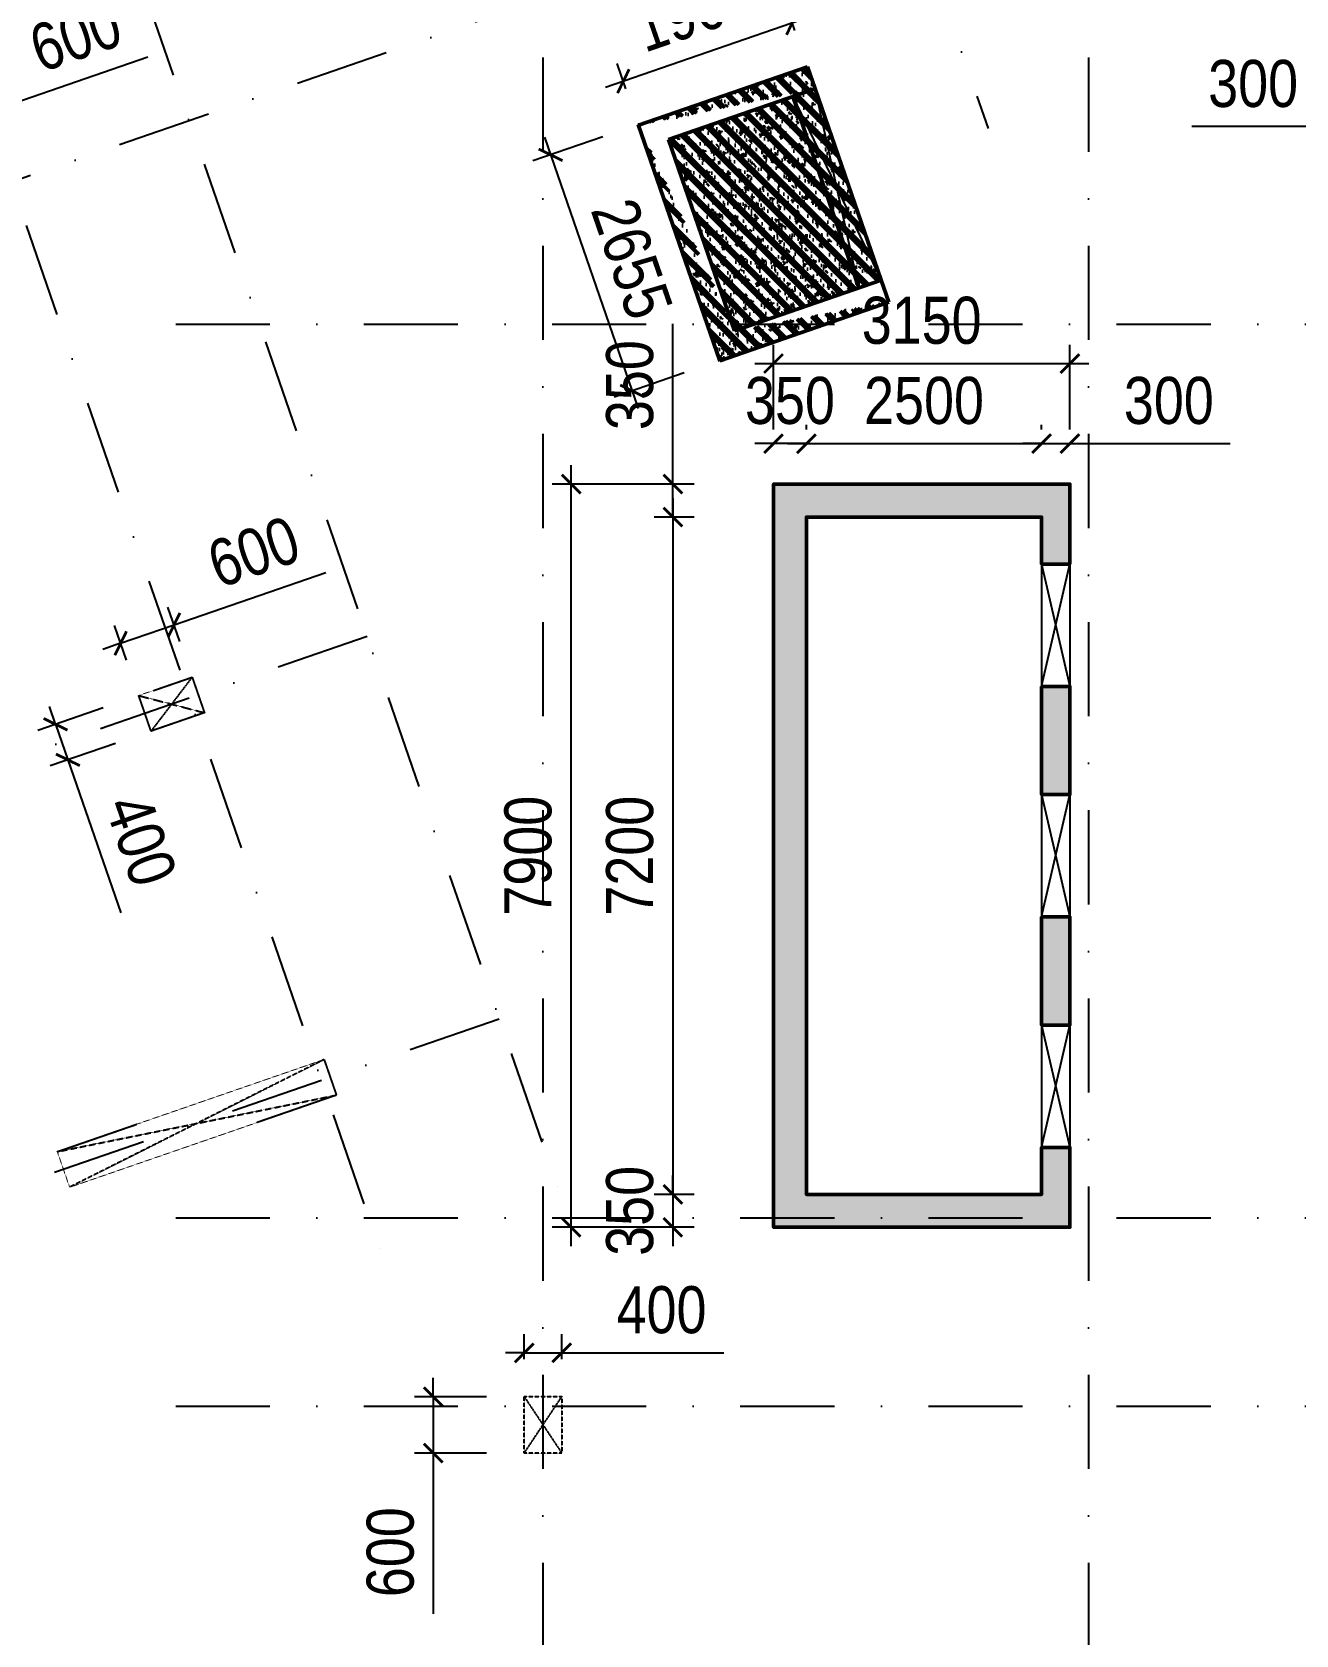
# Model space of a CAD drawing. Header units: millimetres. Extents: x 13965 to 1327256, y -72704 to 46237.
# Drawn here: x 1053904 to 1067338, y -26497 to -9459 of the extents above; entities that cross this region are included whole.
import ezdxf

# ---------------------------------------------------------------- set-up
doc = ezdxf.new("R2010")
doc.units = ezdxf.units.MM
doc.header["$MEASUREMENT"] = 0
for name, pattern in [('DASHDOT', [1, 0.5, -0.25, 0, -0.25]), ('DASHED', [4.5, 3, -1.5]), ('ST_MBDV Cot vach 220805$0$HIDDEN', [0.375, 0.25, -0.125])]:
    doc.linetypes.add(name, pattern=pattern)
for name, color, linetype in [('ccu11-Khuat', 9, 'DASHED'), ('ccu11-Manh', 8, 'Continuous'), ('ccu11-Thay', 7, 'Continuous'), ('KC2-DIM', 251, 'Continuous'), ('KT-Hatch', 251, 'Continuous'), ('KT-Luoi truc South Tower', 8, 'DASHDOT'), ('ST_MBDV Cot vach 220805$0$AUDIT_I_220805193045-5', 6, 'Continuous'), ('xref.asix of  podium$0$xref.asix of  podium$0$Xref_ST_MBDV Cot vach 30.7.2022$0$KT-Net cot vach', 6, 'Continuous')]:
    doc.layers.add(name, color=color, linetype=linetype)
for name, color, linetype, lineweight in [('KT-Kich thuoc', 159, 'Continuous', 18), ('ST_MBDV Cot vach 220805$0$Xref_ST_MBDV Cot vach 30.7.2022$0$KT-Net cot vach', 6, 'Continuous', 50), ('Xref_ST_MBDV Cot vach 30.7.2022$0$KT-Net cot vach', 6, 'Continuous', 50)]:
    doc.layers.add(name, color=color, linetype=linetype, lineweight=lineweight)
doc.styles.add('Arial Narrow', font='ARIALN.TTF')
doc.dimstyles.new('ccu12-200', dxfattribs={"dimscale": 200, "dimtxt": 2.5, "dimasz": 1, "dimexe": 1, "dimexo": 2, "dimgap": 1, "dimtad": 1, "dimdec": 0, "dimdsep": 46, "dimtxsty": 'Arial Narrow', "dimblk": 'ARCHTICK', "dimcen": -1, "dimdle": 1, "dimclrd": 256, "dimclre": 256, "dimclrt": 3, "dimadec": 0, "dimazin": 2, "dimtfac": 0.1, "dimtdec": 0, "dimtmove": 0, "dimatfit": 1, "dimldrblk": 'ARCHTICK', "dimfxl": 1, "dimtvp": 0.833333, "dimtolj": 1, "dimtzin": 12, "dimarcsym": 0})

# ---------------------------------------------------------------- blocks, each defined once
blk = doc.blocks.new('Asix South Tower')
at = {"layer": 'KT-Luoi truc South Tower', "ltscale": 2000}
for p, q in [((-53965.4, 67304.5), (-40792.5, 29149.9)), ((-61527.4, 64693.7), (-45306.5, 17710.6)), ((-63417.9, 64041.1), (-47197, 17057.9)), ((-37735.1, 33218.9), (-103274.2, 10591.7)), ((-45523, 29903.8), (-45523, -4459.1)), ((-39723, 29903.8), (-39723, -4459.1)), ((-49426.2, 27070.4), (10118.8, 27070.4)), ((-47391.3, 23749.2), (-101381.4, 5109.2)), ((-45988, 19684.6), (-99978.1, 1044.6)), ((-49426.2, 17570.4), (10118.8, 17570.4)), ((-49426.2, 15570.4), (10118.8, 15570.4))]:
    blk.add_line(p, q, dxfattribs=at)
blk = doc.blocks.new('_ArchTick')
at = {"color": 0, "const_width": 0.15}
blk.add_lwpolyline([(-0.5, -0.5), (0.5, 0.5)], dxfattribs=at)
blk = doc.blocks.new('*D938')
at = {"layer": 'Defpoints', "color": 0, "transparency": 16777216}
for p in [(1061985, -9361), (1062144, -9822), (1060348, -10442)]:
    blk.add_point(p, dxfattribs=at)
at = {"layer": 'KC2-DIM', "lineweight": -2, "transparency": 16777216}
for p, q in [((1062013, -9444), (1061920, -9172)), ((1060000, -10046), (1062174, -9295)), ((1060217, -10064), (1060124, -9792))]:
    blk.add_line(p, q, dxfattribs=at)
at = {"layer": 'KC2-DIM', "lineweight": -2, "transparency": 16777216, "xscale": 200, "yscale": 200, "zscale": 200}
for p, rotation in [((1061985, -9361), 19.0471379540408), ((1060189, -9981), 199.0471379540408)]:
    blk.add_blockref('_ArchTick', p, dxfattribs=dict(at, rotation=rotation))
at = {"layer": 'KC2-DIM', "color": 3, "transparency": 16777216, "insert": (1060938, -9240), "char_height": 500, "attachment_point": 5, "rotation": 19.0471, "style": 'Arial Narrow'}
blk.add_mtext('\\A1;1900', dxfattribs=at)
blk = doc.blocks.new('*D939')
at = {"layer": 'Defpoints', "color": 0, "transparency": 16777216}
for p in [(1060348, -10442), (1061215, -12951), (1060282, -13273)]:
    blk.add_point(p, dxfattribs=at)
at = {"layer": 'KC2-DIM', "lineweight": -2, "transparency": 16777216}
for p, q in [((1059970, -10572), (1059226, -10829)), ((1059350, -10575), (1060347, -13462)), ((1060836, -13082), (1060093, -13339))]:
    blk.add_line(p, q, dxfattribs=at)
at = {"layer": 'KC2-DIM', "lineweight": -2, "transparency": 16777216, "xscale": 200, "yscale": 200, "zscale": 200}
for p, rotation in [((1059416, -10764), 109.0471379532321), ((1060282, -13273), 289.0471379532321)]:
    blk.add_blockref('_ArchTick', p, dxfattribs=dict(at, rotation=rotation))
at = {"layer": 'KC2-DIM', "color": 3, "transparency": 16777216, "insert": (1060279, -11870), "char_height": 500, "attachment_point": 5, "rotation": 289.0471, "style": 'Arial Narrow'}
blk.add_mtext('\\A1;2655', dxfattribs=at)
blk = doc.blocks.new('*D835')
at = {"layer": 'Defpoints', "color": 0, "transparency": 16777216}
for p in [(1060715, -14264), (1061340, -14264), (1061340, -14614)]:
    blk.add_point(p, dxfattribs=at)
at = {"layer": 'KC2-DIM', "lineweight": -2, "transparency": 16777216}
for p, q in [((1060715, -14264), (1060715, -12559)), ((1060940, -14264), (1060515, -14264)), ((1060715, -14614), (1060715, -14264)), ((1060940, -14614), (1060515, -14614)), ((1060715, -14614), (1060715, -14814))]:
    blk.add_line(p, q, dxfattribs=at)
at = {"layer": 'KC2-DIM', "lineweight": -2, "transparency": 16777216, "xscale": 200, "yscale": 200, "zscale": 200}
for p, rotation in [((1060715, -14264), 270), ((1060715, -14614), 90)]:
    blk.add_blockref('_ArchTick', p, dxfattribs=dict(at, rotation=rotation))
at = {"layer": 'KC2-DIM', "color": 3, "transparency": 16777216, "insert": (1060259, -13212), "char_height": 500, "attachment_point": 5, "rotation": 90, "style": 'Arial Narrow'}
blk.add_mtext('\\A1;350', dxfattribs=at)
blk = doc.blocks.new('*D836')
at = {"layer": 'Defpoints', "color": 0, "transparency": 16777216}
for p in [(1061340, -14614), (1060715, -21814), (1061340, -21814)]:
    blk.add_point(p, dxfattribs=at)
at = {"layer": 'KC2-DIM', "lineweight": -2, "transparency": 16777216}
for p, q in [((1060715, -14414), (1060715, -22014)), ((1060940, -14614), (1060515, -14614)), ((1060940, -21814), (1060515, -21814))]:
    blk.add_line(p, q, dxfattribs=at)
at = {"layer": 'KC2-DIM', "lineweight": -2, "transparency": 16777216, "xscale": 200, "yscale": 200, "zscale": 200}
for p, rotation in [((1060715, -14614), 90), ((1060715, -21814), 270)]:
    blk.add_blockref('_ArchTick', p, dxfattribs=dict(at, rotation=rotation))
at = {"layer": 'KC2-DIM', "color": 3, "transparency": 16777216, "insert": (1060259, -18214), "char_height": 500, "attachment_point": 5, "rotation": 90, "style": 'Arial Narrow'}
blk.add_mtext('\\A1;7200', dxfattribs=at)
blk = doc.blocks.new('*D837')
at = {"layer": 'Defpoints', "color": 0, "transparency": 16777216}
for p in [(1061340, -21814), (1060715, -22164), (1061340, -22164)]:
    blk.add_point(p, dxfattribs=at)
at = {"layer": 'KC2-DIM', "lineweight": -2, "transparency": 16777216}
for p, q in [((1060715, -21814), (1060715, -21614)), ((1060940, -21814), (1060515, -21814)), ((1060715, -21814), (1060715, -22164)), ((1060940, -22164), (1060515, -22164)), ((1060715, -22164), (1060715, -22364))]:
    blk.add_line(p, q, dxfattribs=at)
at = {"layer": 'KC2-DIM', "lineweight": -2, "transparency": 16777216, "xscale": 200, "yscale": 200, "zscale": 200}
for p, rotation in [((1060715, -21814), 270), ((1060715, -22164), 90)]:
    blk.add_blockref('_ArchTick', p, dxfattribs=dict(at, rotation=rotation))
at = {"layer": 'KC2-DIM', "color": 3, "transparency": 16777216, "insert": (1060259, -21989), "char_height": 500, "attachment_point": 5, "rotation": 90, "style": 'Arial Narrow'}
blk.add_mtext('\\A1;350', dxfattribs=at)
blk = doc.blocks.new('*D838')
at = {"layer": 'Defpoints', "color": 0, "transparency": 16777216}
for p in [(1059634, -14264), (1061340, -14264), (1061340, -22164)]:
    blk.add_point(p, dxfattribs=at)
at = {"layer": 'KC2-DIM', "lineweight": -2, "transparency": 16777216}
for p, q in [((1059634, -22364), (1059634, -14064)), ((1060940, -14264), (1059434, -14264)), ((1060940, -22164), (1059434, -22164))]:
    blk.add_line(p, q, dxfattribs=at)
at = {"layer": 'KC2-DIM', "lineweight": -2, "transparency": 16777216, "xscale": 200, "yscale": 200, "zscale": 200}
for p, rotation in [((1059634, -14264), 90), ((1059634, -22164), 270)]:
    blk.add_blockref('_ArchTick', p, dxfattribs=dict(at, rotation=rotation))
at = {"layer": 'KC2-DIM', "color": 3, "transparency": 16777216, "insert": (1059178, -18214), "char_height": 500, "attachment_point": 5, "rotation": 90, "style": 'Arial Narrow'}
blk.add_mtext('\\A1;7900', dxfattribs=at)
blk = doc.blocks.new('*D839')
at = {"layer": 'Defpoints', "color": 0, "transparency": 16777216}
for p in [(1061785, -13834), (1061785, -14084), (1062135, -14084)]:
    blk.add_point(p, dxfattribs=at)
at = {"layer": 'KC2-DIM', "lineweight": -2, "transparency": 16777216}
for p, q in [((1061785, -13684), (1061785, -13634)), ((1062135, -13684), (1062135, -13634)), ((1061785, -13834), (1061585, -13834)), ((1062135, -13834), (1061785, -13834)), ((1062135, -13834), (1062335, -13834))]:
    blk.add_line(p, q, dxfattribs=at)
at = {"layer": 'KC2-DIM', "lineweight": -2, "transparency": 16777216, "xscale": 200, "yscale": 200, "zscale": 200}
blk.add_blockref('_ArchTick', (1061785, -13834), dxfattribs=at)
at = {"layer": 'KC2-DIM', "lineweight": -2, "transparency": 16777216, "xscale": 200, "yscale": 200, "zscale": 200, "rotation": 180}
blk.add_blockref('_ArchTick', (1062135, -13834), dxfattribs=at)
at = {"layer": 'KC2-DIM', "color": 3, "transparency": 16777216, "insert": (1061960, -13378), "char_height": 500, "attachment_point": 5, "style": 'Arial Narrow'}
blk.add_mtext('\\A1;350', dxfattribs=at)
blk = doc.blocks.new('*D840')
at = {"layer": 'Defpoints', "color": 0, "transparency": 16777216}
for p in [(1064635, -13834), (1062135, -14084), (1064635, -14084)]:
    blk.add_point(p, dxfattribs=at)
at = {"layer": 'KC2-DIM', "lineweight": -2, "transparency": 16777216}
for p, q in [((1062135, -13684), (1062135, -13634)), ((1064635, -13684), (1064635, -13634)), ((1061935, -13834), (1064835, -13834))]:
    blk.add_line(p, q, dxfattribs=at)
at = {"layer": 'KC2-DIM', "lineweight": -2, "transparency": 16777216, "xscale": 200, "yscale": 200, "zscale": 200, "rotation": 180}
blk.add_blockref('_ArchTick', (1062135, -13834), dxfattribs=at)
at = {"layer": 'KC2-DIM', "lineweight": -2, "transparency": 16777216, "xscale": 200, "yscale": 200, "zscale": 200}
blk.add_blockref('_ArchTick', (1064635, -13834), dxfattribs=at)
at = {"layer": 'KC2-DIM', "color": 3, "transparency": 16777216, "insert": (1063385, -13378), "char_height": 500, "attachment_point": 5, "style": 'Arial Narrow'}
blk.add_mtext('\\A1;2500', dxfattribs=at)
blk = doc.blocks.new('*D841')
at = {"layer": 'Defpoints', "color": 0, "transparency": 16777216}
for p in [(1064935, -13834), (1064635, -14084), (1064935, -14084)]:
    blk.add_point(p, dxfattribs=at)
at = {"layer": 'KC2-DIM', "lineweight": -2, "transparency": 16777216}
for p, q in [((1064635, -13684), (1064635, -13634)), ((1064935, -13684), (1064935, -13634)), ((1064635, -13834), (1064435, -13834)), ((1064635, -13834), (1064935, -13834)), ((1064935, -13834), (1066640, -13834))]:
    blk.add_line(p, q, dxfattribs=at)
at = {"layer": 'KC2-DIM', "lineweight": -2, "transparency": 16777216, "xscale": 200, "yscale": 200, "zscale": 200}
blk.add_blockref('_ArchTick', (1064635, -13834), dxfattribs=at)
at = {"layer": 'KC2-DIM', "lineweight": -2, "transparency": 16777216, "xscale": 200, "yscale": 200, "zscale": 200, "rotation": 180}
blk.add_blockref('_ArchTick', (1064935, -13834), dxfattribs=at)
at = {"layer": 'KC2-DIM', "color": 3, "transparency": 16777216, "insert": (1065987, -13378), "char_height": 500, "attachment_point": 5, "style": 'Arial Narrow'}
blk.add_mtext('\\A1;300', dxfattribs=at)
blk = doc.blocks.new('*D842')
at = {"layer": 'Defpoints', "color": 0, "transparency": 16777216}
for p in [(1064935, -12982), (1061785, -14084), (1064935, -14084)]:
    blk.add_point(p, dxfattribs=at)
at = {"layer": 'KC2-DIM', "lineweight": -2, "transparency": 16777216}
for p, q in [((1061785, -13684), (1061785, -12782)), ((1064935, -13684), (1064935, -12782)), ((1061585, -12982), (1065135, -12982))]:
    blk.add_line(p, q, dxfattribs=at)
at = {"layer": 'KC2-DIM', "lineweight": -2, "transparency": 16777216, "xscale": 200, "yscale": 200, "zscale": 200, "rotation": 180}
blk.add_blockref('_ArchTick', (1061785, -12982), dxfattribs=at)
at = {"layer": 'KC2-DIM', "lineweight": -2, "transparency": 16777216, "xscale": 200, "yscale": 200, "zscale": 200}
blk.add_blockref('_ArchTick', (1064935, -12982), dxfattribs=at)
at = {"layer": 'KC2-DIM', "color": 3, "transparency": 16777216, "insert": (1063360, -12526), "char_height": 500, "attachment_point": 5, "style": 'Arial Narrow'}
blk.add_mtext('\\A1;3150', dxfattribs=at)
blk = doc.blocks.new('*D849')
at = {"layer": 'Defpoints', "color": 0, "transparency": 16777216}
for p in [(1067935, -10464), (1067935, -10983), (1068235, -10983)]:
    blk.add_point(p, dxfattribs=at)
at = {"layer": 'KC2-DIM', "lineweight": -2, "transparency": 16777216}
for p, q in [((1067935, -10583), (1067935, -10264)), ((1068235, -10583), (1068235, -10264)), ((1067935, -10464), (1066231, -10464)), ((1068235, -10464), (1067935, -10464)), ((1068235, -10464), (1068435, -10464))]:
    blk.add_line(p, q, dxfattribs=at)
at = {"layer": 'KC2-DIM', "lineweight": -2, "transparency": 16777216, "xscale": 200, "yscale": 200, "zscale": 200}
blk.add_blockref('_ArchTick', (1067935, -10464), dxfattribs=at)
at = {"layer": 'KC2-DIM', "lineweight": -2, "transparency": 16777216, "xscale": 200, "yscale": 200, "zscale": 200, "rotation": 180}
blk.add_blockref('_ArchTick', (1068235, -10464), dxfattribs=at)
at = {"layer": 'KC2-DIM', "color": 3, "transparency": 16777216, "insert": (1066883, -10009), "char_height": 500, "attachment_point": 5, "style": 'Arial Narrow'}
blk.add_mtext('\\A1;300', dxfattribs=at)
blk = doc.blocks.new('*D915')
at = {"layer": 'Defpoints', "color": 0, "transparency": 16777216}
for p in [(1053521, -10278), (1053713, -10834, 0), (1053145, -11029, 0)]:
    blk.add_point(p, dxfattribs=at)
at = {"layer": 'KC2-DIM', "lineweight": -2, "transparency": 16777216}
for p, q in [((1053521, -10278), (1055134, -9721)), ((1053582, -10455), (1053455, -10089)), ((1053015, -10651), (1052888, -10285)), ((1052954, -10474), (1053521, -10278)), ((1052954, -10474), (1052765, -10539))]:
    blk.add_line(p, q, dxfattribs=at)
at = {"layer": 'KC2-DIM', "lineweight": -2, "transparency": 16777216, "xscale": 200, "yscale": 200, "zscale": 200}
for p, rotation in [((1053521, -10278), 199.0471379532074), ((1052954, -10474), 19.04713795320742)]:
    blk.add_blockref('_ArchTick', p, dxfattribs=dict(at, rotation=rotation))
at = {"layer": 'KC2-DIM', "color": 3, "transparency": 16777216, "insert": (1054368, -9504), "char_height": 500, "attachment_point": 5, "rotation": 19.0471, "style": 'Arial Narrow'}
blk.add_mtext('\\A1;600', dxfattribs=at)
blk = doc.blocks.new('*D916')
at = {"layer": 'Defpoints', "color": 0, "transparency": 16777216}
for p in [(1055038, -16512, 0), (1055169, -16890, 0), (1054285, -17195)]:
    blk.add_point(p, dxfattribs=at)
at = {"layer": 'KC2-DIM', "lineweight": -2, "transparency": 16777216}
for p, q in [((1054660, -16642), (1053965, -16882)), ((1054154, -16817), (1054089, -16628)), ((1054154, -16817), (1054285, -17195)), ((1054791, -17020), (1054096, -17260)), ((1054285, -17195), (1054847, -18822))]:
    blk.add_line(p, q, dxfattribs=at)
at = {"layer": 'KC2-DIM', "lineweight": -2, "transparency": 16777216, "xscale": 200, "yscale": 200, "zscale": 200}
for p, rotation in [((1054154, -16817), 289.047137953221), ((1054285, -17195), 109.047137953221)]:
    blk.add_blockref('_ArchTick', p, dxfattribs=dict(at, rotation=rotation))
at = {"layer": 'KC2-DIM', "color": 3, "transparency": 16777216, "insert": (1055061, -18049), "char_height": 500, "attachment_point": 5, "rotation": 289.0471, "style": 'Arial Narrow'}
blk.add_mtext('\\A1;400', dxfattribs=at)
blk = doc.blocks.new('*D917')
at = {"layer": 'Defpoints', "color": 0, "transparency": 16777216}
for p in [(1055414, -15760), (1055605, -16316, 0), (1055038, -16512, 0)]:
    blk.add_point(p, dxfattribs=at)
at = {"layer": 'KC2-DIM', "lineweight": -2, "transparency": 16777216}
for p, q in [((1055414, -15760), (1057027, -15203)), ((1055475, -15938), (1055348, -15571)), ((1054908, -16134), (1054781, -15767)), ((1054846, -15956), (1055414, -15760)), ((1054846, -15956), (1054657, -16021))]:
    blk.add_line(p, q, dxfattribs=at)
at = {"layer": 'KC2-DIM', "lineweight": -2, "transparency": 16777216, "xscale": 200, "yscale": 200, "zscale": 200}
for p, rotation in [((1055414, -15760), 199.0471379532074), ((1054846, -15956), 19.04713795320742)]:
    blk.add_blockref('_ArchTick', p, dxfattribs=dict(at, rotation=rotation))
at = {"layer": 'KC2-DIM', "color": 3, "transparency": 16777216, "insert": (1056261, -14986), "char_height": 500, "attachment_point": 5, "rotation": 19.0471, "style": 'Arial Narrow'}
blk.add_mtext('\\A1;600', dxfattribs=at)
blk = doc.blocks.new('*D926')
at = {"layer": 'Defpoints', "color": 0, "transparency": 16777216}
for p in [(1059135, -23964, 0), (1058169, -24564), (1059135, -24564, 0)]:
    blk.add_point(p, dxfattribs=at)
at = {"layer": 'KC2-DIM', "lineweight": -2, "transparency": 16777216}
for p, q in [((1058169, -23964), (1058169, -23764)), ((1058735, -23964), (1057969, -23964)), ((1058169, -23964), (1058169, -24564)), ((1058735, -24564), (1057969, -24564)), ((1058169, -24564), (1058169, -26271))]:
    blk.add_line(p, q, dxfattribs=at)
at = {"layer": 'KC2-DIM', "lineweight": -2, "transparency": 16777216, "xscale": 200, "yscale": 200, "zscale": 200}
for p, rotation in [((1058169, -23964), 270), ((1058169, -24564), 90)]:
    blk.add_blockref('_ArchTick', p, dxfattribs=dict(at, rotation=rotation))
at = {"layer": 'KC2-DIM', "color": 3, "transparency": 16777216, "insert": (1057714, -25617), "char_height": 500, "attachment_point": 5, "rotation": 90, "style": 'Arial Narrow'}
blk.add_mtext('\\A1;600', dxfattribs=at)
blk = doc.blocks.new('*D927')
at = {"layer": 'Defpoints', "color": 0, "transparency": 16777216}
for p in [(1059535, -23498), (1059135, -23964, 0), (1059535, -23964, 0)]:
    blk.add_point(p, dxfattribs=at)
at = {"layer": 'KC2-DIM', "lineweight": -2, "transparency": 16777216}
for p, q in [((1059135, -23564), (1059135, -23298)), ((1059535, -23564), (1059535, -23298)), ((1059135, -23498), (1058935, -23498)), ((1059135, -23498), (1059535, -23498)), ((1059535, -23498), (1061256, -23498))]:
    blk.add_line(p, q, dxfattribs=at)
at = {"layer": 'KC2-DIM', "lineweight": -2, "transparency": 16777216, "xscale": 200, "yscale": 200, "zscale": 200}
blk.add_blockref('_ArchTick', (1059135, -23498), dxfattribs=at)
at = {"layer": 'KC2-DIM', "lineweight": -2, "transparency": 16777216, "xscale": 200, "yscale": 200, "zscale": 200, "rotation": 180}
blk.add_blockref('_ArchTick', (1059535, -23498), dxfattribs=at)
at = {"layer": 'KC2-DIM', "color": 3, "transparency": 16777216, "insert": (1060595, -23043), "char_height": 500, "attachment_point": 5, "style": 'Arial Narrow'}
blk.add_mtext('\\A1;400', dxfattribs=at)
blk = doc.blocks.new('*U1016')
at = {"color": 6, "linetype": 'ST_MBDV Cot vach 220805$0$HIDDEN', "ltscale": 10}
for p, q in [((-75, 125), (-475, -475)), ((-75, -475), (-475, 125))]:
    blk.add_line(p, q, dxfattribs=at)
blk.add_lwpolyline([(-475, -475), (-75, -475), (-75, 125), (-475, 125)], close=True, dxfattribs=at)
blk = doc.blocks.new('*U1017')
at = {"color": 6, "linetype": 'ST_MBDV Cot vach 220805$0$HIDDEN', "ltscale": 10}
for p, q in [((-75, 2525), (-475, -475)), ((-75, -475), (-475, 2525))]:
    blk.add_line(p, q, dxfattribs=at)
blk.add_lwpolyline([(-475, -475), (-75, -475), (-75, 2525), (-475, 2525)], close=True, dxfattribs=at)
blk = doc.blocks.new('*U1012')
at = {"color": 6, "linetype": 'ST_MBDV Cot vach 220805$0$HIDDEN', "ltscale": 10}
for p, q in [((-75, 125), (-475, -475)), ((-75, -475), (-475, 125))]:
    blk.add_line(p, q, dxfattribs=at)
blk.add_lwpolyline([(-475, -475), (-75, -475), (-75, 125), (-475, 125)], close=True, dxfattribs=at)
blk = doc.blocks.new('MBCV-T39')
at = {"layer": 'KT-Hatch'}
h = blk.add_hatch(dxfattribs=at)
h.set_pattern_fill('BTCT', color=256, scale=30)
h.set_pattern_definition([(50, (13273.05, -27070.41), (215.17805, -18.82564), [22.5, -247.5]), (355, (13273.05, -27070.41), (-41.6254, 225.6576), [18, -198]), (100.4514, (13290.98, -27071.98), (173.5528, 206.8319), [19.1221, -210.3426]), (46.1842, (13273.05, -27010.41), (320.1723, -49.6557), [33.75, -371.25]), (96.6356, (13299.73, -27014.55), (280.3988, 292.2354), [28.683, -315.514]), (351.1842, (13273.05, -27010.4), (280.3986, 292.2356), [27, -297]), (21, (13303.05, -27025.41), (179.0721, -120.78567), [22.5, -247.5]), (326, (13303.05, -27025.41), (72.9946, 217.545), [18, -198]), (71.4514, (13317.97, -27035.48), (252.0668, 96.75915), [19.1221, -210.3426]), (37.5, (13273.05, -27070.415), (3.64796, 99.86816), [0, -195.6, 0, -201, 0, -198.75]), (7.5, (13273.05, -27070.41), (78.92086, 118.32351), [0, -114.6, 0, -191.1, 0, -75.75]), (327.5, (13206.15, -27070.415), (160.14673, -6.76646), [0, -75, 0, -234, 0, -310.5]), (317.5, (13176.15, -27070.41), (174.95585, 30.0315), [0, -97.5, 0, -155.4, 0, -220.5]), (45, (13273.05, -27070.41), (-79.54951, 79.54951), []), (45, (13326.08, -27070.41), (-79.54951, 79.54951), [])])
h.paths.add_polyline_path([(-23650, -7450), (-23350, -7450), (-23350, -6300), (-23650, -6300)], flags=17)
h.paths.add_polyline_path([(-23350, -3850), (-23650, -3850), (-23650, -5000), (-23350, -5000)], flags=17)
h.paths.add_polyline_path([(-23650, -2550), (-23350, -2550), (-23350, -2050), (-20850, -2050), (-20850, -9250), (-23350, -9250), (-23350, -8750), (-23650, -8750), (-23650, -9600), (-20500, -9600), (-20500, 1100), (-23650, 1100), (-23650, 175), (-23350, 175), (-23350, 750), (-20850, 750), (-20850, -1700), (-23350, -1700), (-23350, -1125), (-23650, -1125)])
h.paths.add_polyline_path([(-26950, -9250), (-29450, -9250), (-29450, -2050), (-26950, -2050), (-26950, -2550), (-26650, -2550), (-26650, -1700), (-29800, -1700), (-29800, -9600), (-26650, -9600), (-26650, -8750), (-26950, -8750)])
h.paths.add_polyline_path([(-26950, -7450), (-26650, -7450), (-26650, -6300), (-26950, -6300)], flags=17)
h.paths.add_polyline_path([(-26950, -5000), (-26650, -5000), (-26650, -3850), (-26950, -3850)], flags=17)
at = {"layer": 'xref.asix of  podium$0$xref.asix of  podium$0$Xref_ST_MBDV Cot vach 30.7.2022$0$KT-Net cot vach'}
h = blk.add_hatch(dxfattribs=at)
h.set_pattern_fill('1BETONG2-BOP', color=250, scale=30, style=0, pattern_type=2)
h.set_pattern_definition([(50, (86662.5, -204115.6), (215.17805, -18.82564), [22.5, -247.5]), (355, (86662.5, -204115.6), (-41.6254, 225.65764), [18, -198]), (100.4514, (86680.44, -204117.17), (173.55281, 206.83186), [19.12206, -210.34263]), (46.1842, (86662.5, -204055.6), (320.1723, -49.6557), [33.75, -371.25]), (96.6356, (86689.2, -204059.74), (280.3988, 292.23536), [28.6831, -315.5139]), (351.1842, (86662.5, -204055.6), (280.3986, 292.2356), [27, -297]), (21, (86692.5, -204070.6), (179.07212, -120.78567), [22.5, -247.5]), (226, (86692.5, -204070.6), (201.56464, -109.66194), [18, -198]), (71.4514, (86707.43, -204080.66), (252.06679, 96.75915), [19.12206, -210.34263]), (67.5, (86662.505, -204115.6), (-46.774855, 88.312339), [0, -195.6, 0, -201, 0, -198.75]), (4.5, (86662.5, -204115.6), (85.005277, 114.030957), [0, -114.6, 0, -191.1, 0, -75.75]), (327.5, (86595.605, -204115.6), (160.14673, -6.766462), [0, -75, 0, -234, 0, -310.5]), (317.5, (86565.6, -204115.6), (174.95585, 30.031495), [0, -97.5, 0, -155.4, 0, -220.5]), (315, (86662.5, -204115.6), (90.156115, 90.156115), []), (315, (86662.5, -204078.85), (90.156115, 90.156115), [])])
edge = h.paths.add_edge_path()
edge.add_line((-29439, 2737), (-31235, 2117))
edge.add_line((-29358, 2501), (-30917, 1963))
edge.add_line((-30370, -388), (-31237, 2122))
edge.add_line((-30216, -70), (-30917, 1963))
edge.add_line((-30370, -388), (-28575, 233))
edge.add_line((-30216, -70), (-28656, 469))
edge.add_line((-28656, 469), (-28575, 233))
edge.add_line((-29358, 2501), (-29439, 2737))
at = {"layer": 'Xref_ST_MBDV Cot vach 30.7.2022$0$KT-Net cot vach'}
h = blk.add_hatch(dxfattribs=at)
h.set_pattern_fill('1BETONG2-BOP', color=250, scale=30, style=0, pattern_type=2)
h.set_pattern_definition([(50, (86662.5, -204115.6), (215.17805, -18.82564), [22.5, -247.5]), (355, (86662.5, -204115.6), (-41.6254, 225.65764), [18, -198]), (100.4514, (86680.44, -204117.17), (173.55281, 206.83186), [19.12206, -210.34263]), (46.1842, (86662.5, -204055.6), (320.1723, -49.6557), [33.75, -371.25]), (96.6356, (86689.2, -204059.74), (280.3988, 292.23536), [28.6831, -315.5139]), (351.1842, (86662.5, -204055.6), (280.3986, 292.2356), [27, -297]), (21, (86692.5, -204070.6), (179.07212, -120.78567), [22.5, -247.5]), (226, (86692.5, -204070.6), (201.56464, -109.66194), [18, -198]), (71.4514, (86707.43, -204080.66), (252.06679, 96.75915), [19.12206, -210.34263]), (67.5, (86662.505, -204115.6), (-46.774855, 88.312339), [0, -195.6, 0, -201, 0, -198.75]), (4.5, (86662.5, -204115.6), (85.005277, 114.030957), [0, -114.6, 0, -191.1, 0, -75.75]), (327.5, (86595.605, -204115.6), (160.14673, -6.766462), [0, -75, 0, -234, 0, -310.5]), (317.5, (86565.6, -204115.6), (174.95585, 30.031495), [0, -97.5, 0, -155.4, 0, -220.5]), (315, (86662.5, -204115.6), (90.156115, 90.156115), []), (315, (86662.5, -204078.85), (90.156115, 90.156115), [])])
edge = h.paths.add_edge_path()
edge.add_line((-29439, 2737), (-31235, 2117))
edge.add_line((-29358, 2501), (-30917, 1963))
edge.add_line((-30370, -388), (-31237, 2122))
edge.add_line((-30216, -70), (-30917, 1963))
edge.add_line((-30370, -388), (-28575, 233))
edge.add_line((-30216, -70), (-28656, 469))
edge.add_line((-28656, 469), (-28575, 233))
edge.add_line((-29358, 2501), (-29439, 2737))
h = blk.add_hatch(dxfattribs=at)
h.set_pattern_fill('1BETONG2-BOP', color=250, scale=30, style=0, pattern_type=2)
h.set_pattern_definition([(50, (86662.5, -204115.6), (215.17805, -18.82564), [22.5, -247.5]), (355, (86662.5, -204115.6), (-41.6254, 225.65764), [18, -198]), (100.4514, (86680.44, -204117.17), (173.55281, 206.83186), [19.12206, -210.34263]), (46.1842, (86662.5, -204055.6), (320.1723, -49.6557), [33.75, -371.25]), (96.6356, (86689.2, -204059.74), (280.3988, 292.23536), [28.6831, -315.5139]), (351.1842, (86662.5, -204055.6), (280.3986, 292.2356), [27, -297]), (21, (86692.5, -204070.6), (179.07212, -120.78567), [22.5, -247.5]), (226, (86692.5, -204070.6), (201.56464, -109.66194), [18, -198]), (71.4514, (86707.43, -204080.66), (252.06679, 96.75915), [19.12206, -210.34263]), (67.5, (86662.505, -204115.6), (-46.774855, 88.312339), [0, -195.6, 0, -201, 0, -198.75]), (4.5, (86662.5, -204115.6), (85.005277, 114.030957), [0, -114.6, 0, -191.1, 0, -75.75]), (327.5, (86595.605, -204115.6), (160.14673, -6.766462), [0, -75, 0, -234, 0, -310.5]), (317.5, (86565.6, -204115.6), (174.95585, 30.031495), [0, -97.5, 0, -155.4, 0, -220.5]), (315, (86662.5, -204115.6), (90.156115, 90.156115), []), (315, (86662.5, -204078.85), (90.156115, 90.156115), [])])
edge = h.paths.add_edge_path()
edge.add_line((-29439, 2737), (-31235, 2117))
edge.add_line((-29358, 2501), (-30917, 1963))
edge.add_line((-30370, -388), (-31237, 2122))
edge.add_line((-30216, -70), (-30917, 1963))
edge.add_line((-30370, -388), (-28575, 233))
edge.add_line((-30216, -70), (-28656, 469))
edge.add_line((-28656, 469), (-28575, 233))
edge.add_line((-29358, 2501), (-29439, 2737))
at = {"layer": 'ccu11-Manh'}
for p, q in [((-29594, 2420), (-28656, 469)), ((-28892, 387), (-29358, 2501))]:
    blk.add_line(p, q, dxfattribs=at)
at = {"layer": 'ccu11-Thay', "color": 6, "ltscale": 0.5}
for points in [[(-26950, -2550), (-26950, -3850)], [(-26650, -2550), (-26650, -3850)], [(-26950, -5000), (-26950, -6300)], [(-26650, -5000), (-26650, -6300)], [(-26950, -7450), (-26950, -8750)], [(-26650, -7450), (-26650, -8750)]]:
    blk.add_lwpolyline(points, dxfattribs=at)
at = {"layer": 'ST_MBDV Cot vach 220805$0$Xref_ST_MBDV Cot vach 30.7.2022$0$KT-Net cot vach', "color": 6}
for points in [[(-29594, 2420), (-28892, 387)], [(-29594, 2420), (-28892, 387)], [(-29358, 2501), (-28656, 469)]]:
    blk.add_lwpolyline(points, dxfattribs=at)
at = {"layer": 'ST_MBDV Cot vach 220805$0$Xref_ST_MBDV Cot vach 30.7.2022$0$KT-Net cot vach', "elevation": 0}
for points in [[(-26650, -2550), (-26650, -1700), (-29800, -1700), (-29800, -9600), (-26650, -9600), (-26650, -8750), (-26950, -8750), (-26950, -9250), (-29450, -9250), (-29450, -2050), (-26950, -2050), (-26950, -2550)], [(-26950, -3850), (-26650, -3850), (-26650, -5000), (-26950, -5000)], [(-26950, -6300), (-26650, -6300), (-26650, -7450), (-26950, -7450)]]:
    blk.add_lwpolyline(points, close=True, dxfattribs=at)
at = {"layer": 'xref.asix of  podium$0$xref.asix of  podium$0$Xref_ST_MBDV Cot vach 30.7.2022$0$KT-Net cot vach'}
for p, q in [((-29439, 2737), (-31235, 2117)), ((-29358, 2501), (-29439, 2737)), ((-30917, 1963), (-29358, 2501)), ((-30370, -388), (-31237, 2122)), ((-30216, -70), (-30917, 1963))]:
    blk.add_line(p, q, dxfattribs=at)
at = {"layer": 'Xref_ST_MBDV Cot vach 30.7.2022$0$KT-Net cot vach'}
for p, q in [((-29439, 2737, 0), (-31235, 2117, 0)), ((-29439, 2737), (-31235, 2117)), ((-29358, 2501, 0), (-29439, 2737, 0)), ((-29358, 2501), (-29439, 2737)), ((-29358, 2501), (-29439, 2737)), ((-30917, 1963, 0), (-29358, 2501, 0)), ((-30917, 1963), (-29358, 2501)), ((-30370, -388, 0), (-31237, 2122, 0)), ((-30370, -388), (-31237, 2122)), ((-30216, -70), (-30917, 1963, 0)), ((-30216, -70), (-30917, 1963)), ((-30216, -70), (-28656, 469, 0)), ((-28656, 469, 0), (-28575, 233, 0)), ((-30370, -388, 0), (-28575, 233, 0))]:
    blk.add_line(p, q, dxfattribs=at)
at = {"layer": 'ST_MBDV Cot vach 220805$0$AUDIT_I_220805193045-5', "linetype": 'ByBlock'}
for name, p, xscale, rotation in [('*U1016', (-36122, -3722, 0), -0.9999999999999998, 289.0471379532163), ('*U1017', (-36988, -8570, 0), -0.9999999999999998, 289.0471379532163), ('*U1012', (-32525, -11525, 0), -1, 359.9999999999985)]:
    blk.add_blockref(name, p, dxfattribs=dict(at, xscale=xscale, rotation=rotation))

msp = doc.modelspace()

# ---------------------------------------------------------------- linework, layer by layer
at = {"layer": 'KC2-DIM', "ltscale": 0.5}
for points in [[(1064635, -15113.9), (1064935, -16413.9)], [(1064635, -16413.9), (1064935, -15113.9)], [(1064635, -15113.9), (1064935, -16413.9)], [(1064635, -16413.9), (1064935, -15113.9)], [(1064635, -17563.9), (1064935, -18863.9)], [(1064635, -18863.9), (1064935, -17563.9)], [(1064635, -17563.9), (1064935, -18863.9)], [(1064635, -18863.9), (1064935, -17563.9)], [(1064635, -20013.9), (1064935, -21313.9)], [(1064635, -21313.9), (1064935, -20013.9)], [(1064635, -20013.9), (1064935, -21313.9)], [(1064635, -21313.9), (1064935, -20013.9)]]:
    msp.add_lwpolyline(points, dxfattribs=at)

# ---------------------------------------------------------------- block references
at = {"layer": 'ccu11-Khuat'}
msp.add_blockref('MBCV-T39', (1091585, -12563.9), dxfattribs=at)
at = {"layer": 'KT-Kich thuoc'}
msp.add_blockref('Asix South Tower', (1104857.6, -39634.4), dxfattribs=at)

# ---------------------------------------------------------------- dimensions: what is measured, and where the dimension line sits
at = {"layer": 'KC2-DIM'}
for p1, p2, distance, picture, middle in [((1060348, -10441.7), (1062144, -9821.7), 487.7, '*D938', (1060938.3, -9240.4)), ((1053145.5, -11029.4, 0), (1053712.6, -10833.6, 0), 587.9, '*D915', (1054367.9, -9503.7, 0)), ((1060348, -10441.7), (1061214.5, -12951.5), -986.5, '*D939', (1060279.2, -11869.9)), ((1055038.3, -16511.8, 0), (1055605.4, -16316, 0), 587.9, '*D917', (1056260.8, -14986.1, 0)), ((1055038.3, -16511.8, 0), (1055168.8, -16889.9, 0), -935.1, '*D916', (1055061.4, -18048.9, 0))]:
    dim = msp.add_aligned_dim(p1=p1, p2=p2, distance=distance, dimstyle='ccu12-200', dxfattribs=at)
    dim.commit()
    dim.dimension.update_dxf_attribs({"geometry": picture, "text_midpoint": middle})
for base, p1, p2, picture, middle in [((1067935, -10464.1), (1068235, -10982.7), (1067935, -10982.7), '*D849', (1066882.8, -10008.8)), ((1064935, -12981.5), (1061785, -14084.5), (1064935, -14084.5), '*D842', (1063360, -12526.2)), ((1064635, -13833.7), (1062135, -14084.5), (1064635, -14084.5), '*D840', (1063385, -13378.4)), ((1064935, -13833.7), (1064635, -14084.5), (1064935, -14084.5), '*D841', (1065987.3, -13378.4)), ((1059535, -23497.9), (1059135, -23963.8, 0), (1059535, -23963.8, 0), '*D927', (1060595.4, -23042.6))]:
    dim = msp.add_linear_dim(base=base, p1=p1, p2=p2, dimstyle='ccu12-200', dxfattribs=at)
    dim.commit()
    dim.dimension.update_dxf_attribs({"geometry": picture, "text_midpoint": middle})
for base, p1, p2, picture, middle in [((1060714.5, -14263.9), (1061340.1, -14613.9), (1061340.1, -14263.9), '*D835', (1060259.2, -13211.7)), ((1059633.6, -14263.9), (1061340.1, -22163.9), (1061340.1, -14263.9), '*D838', (1059178.3, -18213.9)), ((1060714.5, -21813.9), (1061340.1, -14613.9), (1061340.1, -21813.9), '*D836', (1060259.2, -18213.9)), ((1058168.8, -24563.8), (1059135, -23963.8, 0), (1059135, -24563.8, 0), '*D926', (1057713.5, -25617.2))]:
    dim = msp.add_linear_dim(base=base, p1=p1, p2=p2, angle=90, dimstyle='ccu12-200', dxfattribs=at)
    dim.commit()
    dim.dimension.update_dxf_attribs({"geometry": picture, "text_midpoint": middle})
dim = msp.add_linear_dim(base=(1061785, -13833.7), p1=(1062135, -14084.5), p2=(1061785, -14084.5), dimstyle='ccu12-200', dxfattribs=at)
dim.commit()
dim.dimension.update_dxf_attribs({"geometry": '*D839', "text_midpoint": (1061960, -13833.7), "dimtype": 160})
dim = msp.add_linear_dim(base=(1060714.5, -22163.9), p1=(1061340.1, -21813.9), p2=(1061340.1, -22163.9), angle=90, dimstyle='ccu12-200', dxfattribs=at)
dim.commit()
dim.dimension.update_dxf_attribs({"geometry": '*D837', "text_midpoint": (1060714.5, -21988.9), "dimtype": 160})

doc.saveas('drawing.dxf')
